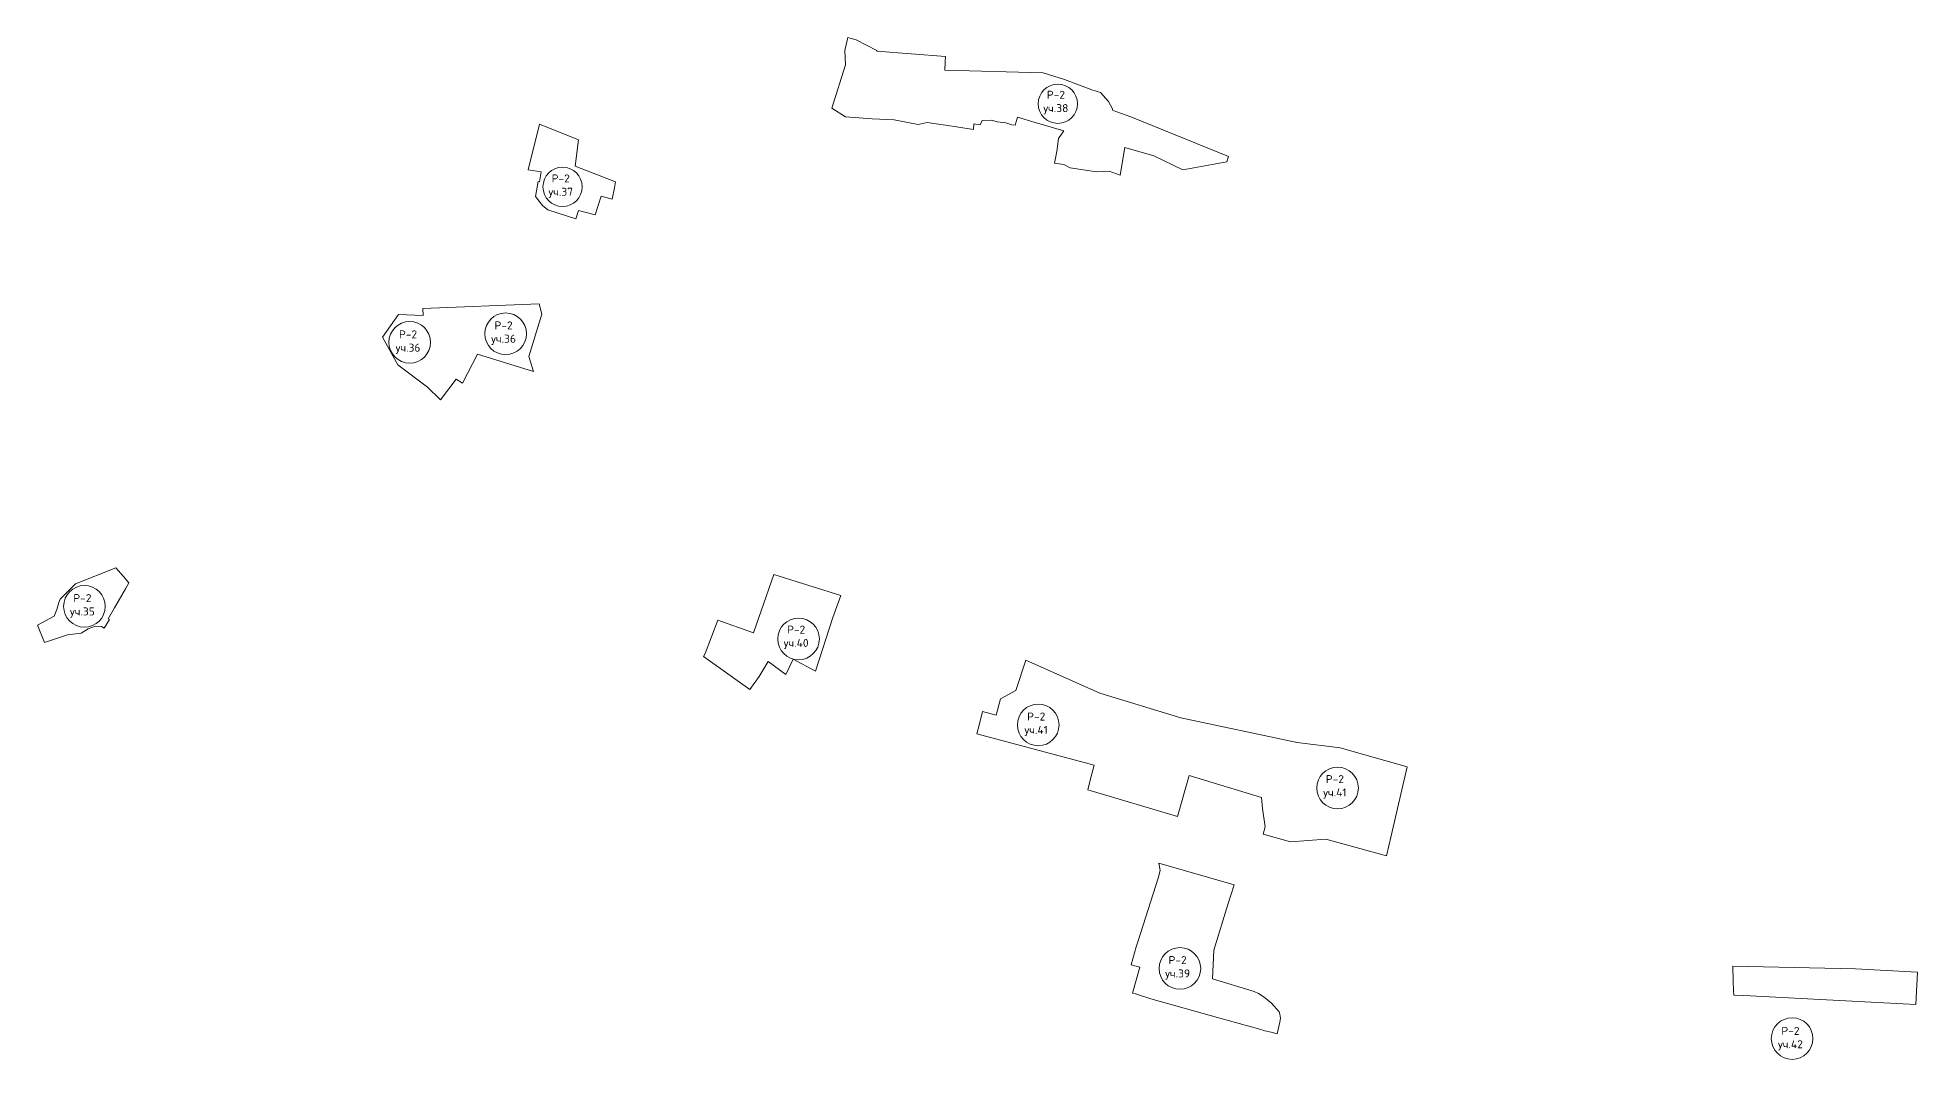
# Model space of a CAD drawing. Extents: x 1393221 to 1399622, y 357729 to 360833.
# Drawn here: x 1396485 to 1398020, y 359271 to 360105 of the extents above; entities that cross this region are included whole.
import ezdxf

# ---------------------------------------------------------------- set-up
doc = ezdxf.new("R2010")
doc.units = 0
doc.header["$MEASUREMENT"] = 0
doc.layers.add('Р-2', color=140, linetype='Continuous')
doc.styles.get("Standard").update_dxf_attribs({"font": 'simplex.shx'})

msp = doc.modelspace()

# ---------------------------------------------------------------- linework, layer by layer
at = {"layer": 'Р-2', "lineweight": 20}
for points in [[(1397318.5, 360022.5), (1397317.3, 360012), (1397315.2, 360002.4), (1397323, 360001.2), (1397328.1, 359998.7), (1397349.7, 359995.3), (1397359.8, 359995.9), (1397369, 359992.6), (1397372.6, 360015.2), (1397396.4, 360008.3), (1397420, 359997.1), (1397455.9, 360003.5), (1397457.4, 360007.9), (1397377.6, 360040.3), (1397365.3, 360044.7), (1397362.7, 360045.7), (1397362.7, 360046.7), (1397359.4, 360052.8), (1397352.9, 360060), (1397345.7, 360062.4), (1397323.4, 360070.6), (1397306, 360076.3), (1397225.8, 360078.4), (1397226, 360085.1), (1397226.2, 360089.5), (1397170.1, 360093.9), (1397170.1, 360094.3), (1397153.3, 360103.2), (1397148.4, 360104.5), (1397146.6, 360105), (1397144, 360094.3), (1397144.7, 360082.6), (1397133.4, 360047.3), (1397144.7, 360040.2), (1397166.4, 360038.7), (1397184.3, 360037.9), (1397204, 360033.9), (1397211.2, 360035.7), (1397231.8, 360032.5), (1397249.1, 360029.8), (1397249.3, 360034.4), (1397254.6, 360033.7), (1397256.3, 360037.3), (1397263.9, 360037.5), (1397268.4, 360036.3), (1397275.6, 360035.3), (1397280.5, 360033.6), (1397283.2, 360033.5), (1397285.2, 360039.9), (1397299.6, 360035.7), (1397322.9, 360028.8), (1397318.5, 360022.5)], [(1396894.9, 360034.2), (1396885.4, 359996.9), (1396896.2, 359995.2), (1396894.9, 359987.3), (1396893.8, 359987.5), (1396891.5, 359975.2), (1396897.1, 359967.8), (1396901.6, 359964.2), (1396924.5, 359957), (1396926.7, 359963.7), (1396940.3, 359960.3), (1396945, 359975.6), (1396954.2, 359973.1), (1396955.9, 359982.2), (1396956.8, 359987.2), (1396924, 359999.9), (1396926.7, 360021.6), (1396894.9, 360034.2)], [(1396814, 359809.1), (1396826.7, 359826.1), (1396832, 359822.7), (1396844.2, 359846.5), (1396889.8, 359832.3), (1396886.1, 359844.5), (1396896.6, 359879), (1396894.5, 359887.6), (1396799.5, 359883.6), (1396799.7, 359877.9), (1396779.6, 359878.7), (1396766.7, 359860.4), (1396779.2, 359837.8), (1396803.3, 359819.6), (1396814, 359809.1)], [(1396484.9, 359625.1), (1396490.5, 359611), (1396509.3, 359617.2), (1396520.6, 359618.7), (1396526.1, 359622.1), (1396532.1, 359624.2), (1396537, 359624.1), (1396539.3, 359622.7), (1396543.6, 359629.8), (1396542.5, 359630.3), (1396547.8, 359639.2), (1396556.6, 359654.9), (1396558, 359657.4), (1396559.4, 359659.8), (1396555.1, 359664.8), (1396548.9, 359672.1), (1396516, 359658.8), (1396503.4, 359646.4), (1396502.2, 359643.7), (1396500.6, 359637.9), (1396498.6, 359632.4), (1396484.9, 359625.1)], [(1397066.4, 359572.7), (1397074.1, 359583.1), (1397081.4, 359595.5), (1397095.9, 359584.8), (1397101.9, 359597.3), (1397120.1, 359587.6), (1397134.4, 359631.4), (1397140.9, 359649.5), (1397086.1, 359666.4), (1397069.6, 359618.8), (1397040.3, 359629.2), (1397030, 359602), (1397028.8, 359599.5), (1397066.4, 359572.7)], [(1397283.7, 359571.7), (1397271.1, 359565), (1397267.7, 359551.6), (1397256.4, 359554.6), (1397253.7, 359543.6), (1397251.9, 359536.5), (1397347.8, 359510.9), (1397344.8, 359499.6), (1397342.5, 359490.8), (1397415.8, 359469), (1397425.2, 359502.3), (1397484.4, 359484.3), (1397485.1, 359475.5), (1397487.4, 359460.6), (1397485.6, 359454.6), (1397508.1, 359448.1), (1397536.9, 359450.3), (1397586.4, 359436.8), (1397590.2, 359453.2), (1397603.2, 359509.5), (1397548.5, 359525.1), (1397513.4, 359529.2), (1397418.4, 359549.5), (1397352.2, 359569.7), (1397291.9, 359596.7), (1397283.7, 359571.7)], [(1397400.4, 359430.9), (1397401.6, 359424.7), (1397400, 359418.6), (1397383.7, 359367.4), (1397382.1, 359362.4), (1397378, 359347.9), (1397385, 359346), (1397379.1, 359324.7), (1397381.3, 359324.1), (1397393.9, 359320), (1397450.2, 359304.3), (1397481.9, 359295.4), (1397487.1, 359294), (1397492.2, 359292.8), (1397497.2, 359291.4), (1397499.3, 359301), (1397499.8, 359304.3), (1397499.4, 359307.6), (1397498.8, 359309.4), (1397492.4, 359316.5), (1397486.5, 359321.3), (1397481.8, 359324.4), (1397478.2, 359326.1), (1397444.3, 359336.3), (1397445.3, 359359.7), (1397457.1, 359397.8), (1397462.1, 359413.2), (1397400.4, 359430.9)], [(1398018.6, 359315.4), (1398019.9, 359341.7), (1397969.2, 359344.6), (1397869.2, 359346.6), (1397869.5, 359334.5), (1397869.7, 359326.9), (1397869.9, 359323.1), (1397878.2, 359322.8), (1398018.6, 359315.4)]]:
    msp.add_lwpolyline(points, dxfattribs=at)
at = {"layer": 'Р-2', "lineweight": 0}
for centre, radius in [((1397318, 360050.9), 16), ((1396913.6, 359983.1), 16), ((1396788.8, 359856.1), 17), ((1396867.1, 359863.1), 17), ((1396523.2, 359640.5), 17), ((1397106.3, 359613.9), 17), ((1397302, 359543.7), 17), ((1397546.4, 359492.2), 17), ((1397417.7, 359344.8), 17), ((1397917.6, 359287.6), 17)]:
    msp.add_circle(centre, radius, dxfattribs=at)

# ---------------------------------------------------------------- texts
at = {"layer": 'Р-2', "char_height": 6.53, "width": 6.533, "attachment_point": 2}
for s, insert in [('Р-2\\Pуч.38', (1397316.4, 360061.5)), ('Р-2\\Pуч.37', (1396912.1, 359993.2)), ('Р-2\\Pуч.36', (1396865.4, 359873.2)), ('Р-2\\Pуч.36', (1396787.4, 359865.9)), ('Р-2\\Pуч.35', (1396521.5, 359650.5)), ('Р-2\\Pуч.40', (1397104.3, 359624.8)), ('Р-2\\Pуч.41', (1397300.3, 359553.8)), ('Р-2\\Pуч.41', (1397544.2, 359502.7)), ('Р-2\\Pуч.39', (1397415.8, 359354.9)), ('Р-2\\Pуч.42', (1397916.2, 359297.1))]:
    msp.add_mtext(s, dxfattribs=dict(at, insert=insert))

doc.saveas('drawing.dxf')
